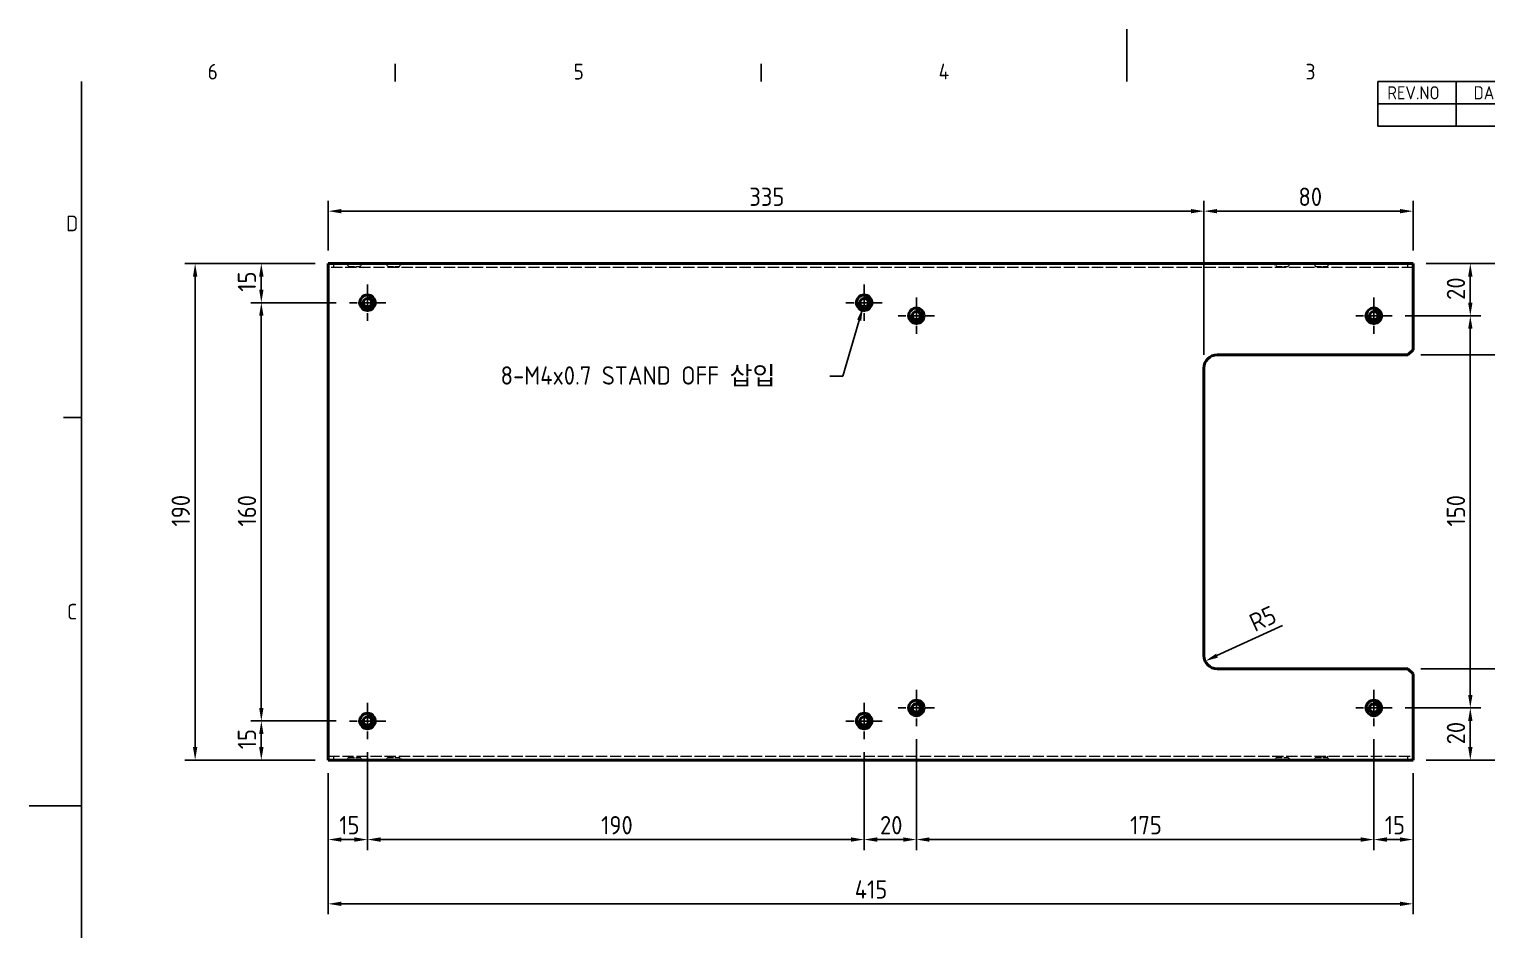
# Model space of a CAD drawing. Header units: millimetres. Extents: x 0 to 840, y 0 to 594.
# Drawn here: x 0 to 558, y 250 to 594 of the extents above; entities that cross this region are included whole.
import ezdxf

# ---------------------------------------------------------------- set-up
doc = ezdxf.new("R2010")
doc.units = ezdxf.units.MM
doc.header["$LTSCALE"] = 2
doc.linetypes.add('CHAIN', pattern=[0.3543, 0.2362, -0.0295, 0.0591, -0.0295])
doc.linetypes.add('DASHED', pattern=[0.2067, 0.1654, -0.0413])
doc.layers.get('0').update_dxf_attribs({"color": 3, "lineweight": 25})
for name, color, linetype, lineweight in [('가려진 것(ISO)', 2, 'DASHED', 18), ('가시적인 것(ISO)', 3, 'Continuous', 40), ('가시적인 좁은 것(ISO)', 3, 'Continuous', 35), ('경계(ISO)', 7, 'Continuous', 25), ('기호(ISO)', 5, 'Continuous', 25), ('중심 표식(ISO)', 1, 'Continuous', 25), ('치수(ISO)', 2, 'Continuous', 25)]:
    doc.layers.add(name, color=color, linetype=linetype, lineweight=lineweight)
doc.styles.add('ISO ProportionalPSTEK', font='isocp.shx')
doc.styles.add('문자 텍스트_PSTEK_POSCO', font='isocp.shx')
doc.styles.add('치수 텍스트_PSTEK_POSCO', font='isocp.shx')
doc.dimstyles.new('치수_PSTEK_POSCO', dxfattribs={"dimscale": 2, "dimtxt": 3.5, "dimasz": 2.5, "dimexe": 2, "dimexo": 2.5, "dimgap": 1, "dimtad": 1, "dimrnd": 1e-08, "dimdsep": 46, "dimtxsty": '치수 텍스트_PSTEK_POSCO', "dimcen": 0.09, "dimdle": 10, "dimclrd": 7, "dimclre": 7, "dimclrt": 2, "dimadec": 1, "dimazin": 2, "dimtfac": 1, "dimtmove": 0, "dimatfit": 3, "dimfxl": 0, "dimtolj": 1, "dimlwd": -1, "dimlwe": -1, "dimarcsym": 0})
doc.dimstyles.new('치수_PSTEK_POSCO$7', dxfattribs={"dimscale": 2, "dimtxt": 3.5, "dimasz": 2.5, "dimexe": 2, "dimexo": 2.5, "dimgap": 1, "dimtad": 1, "dimrnd": 1e-08, "dimdsep": 46, "dimtxsty": '치수 텍스트_PSTEK_POSCO', "dimcen": 0.09, "dimdle": 10, "dimclrd": 7, "dimclre": 7, "dimclrt": 2, "dimadec": 1, "dimazin": 2, "dimtfac": 1, "dimtmove": 0, "dimatfit": 3, "dimfxl": 0, "dimtolj": 1, "dimlwd": -1, "dimlwe": -1, "dimarcsym": 0})

# ---------------------------------------------------------------- blocks, each defined once
blk = doc.blocks.new('경계 Default Border')
at = {"layer": '경계(ISO)'}
for p, q in [((70, 287), (70, 290.4)), ((140, 287), (140, 290.4)), ((10, 222.75), (6.6, 222.75))]:
    blk.add_line(p, q, dxfattribs=at)
at = {"layer": '경계(ISO)', "flags": 128}
for points in [[(210, 297), (210, 287)], [(10, 10), (10, 287)], [(0, 148.5), (10, 148.5)]]:
    blk.add_lwpolyline(points, dxfattribs=at)
at = {"layer": '경계(ISO)', "color": 2, "char_height": 3, "attachment_point": 7, "style": '문자 텍스트_PSTEK_POSCO'}
for s, insert in [('6', (34.14, 287.37)), ('5', (104.14, 287.37)), ('4', (173.97, 287.4)), ('3', (244.17, 287.37)), ('D', (7.08, 258.35)), ('C', (7.24, 184.1))]:
    blk.add_mtext(s, dxfattribs=dict(at, insert=insert))
blk = doc.blocks.new('리비전 내역')
at = {"layer": '기호(ISO)'}
for p, q in [((258, 287), (410, 287)), ((258, 287), (258, 282.72)), ((273, 287), (273, 282.72)), ((288, 287), (288, 282.72)), ((365, 287), (365, 282.72)), ((380, 287), (380, 282.72)), ((395, 287), (395, 282.72)), ((410, 287), (410, 282.72)), ((258, 282.72), (410, 282.72)), ((258, 282.72), (258, 278.44)), ((273, 282.72), (273, 278.44)), ((288, 282.72), (288, 278.44)), ((365, 282.72), (365, 278.44)), ((380, 282.72), (380, 278.44)), ((395, 282.72), (395, 278.44)), ((410, 282.72), (410, 278.44)), ((258, 278.44), (410, 278.44))]:
    blk.add_line(p, q, dxfattribs=at)
at = {"layer": '기호(ISO)', "color": 2, "char_height": 2.5, "attachment_point": 7, "style": 'ISO ProportionalPSTEK'}
for s, insert in [('REV.NO', (259.79, 283.58)), ('DATE', (276.31, 283.58)), ('DESCRIPTION OF REVISION', (305.51, 283.58)), ('DRA.BY', (366.48, 283.58)), ('CH.BY', (382.86, 283.58)), ('APP.BY', (396.48, 283.58))]:
    blk.add_mtext(s, dxfattribs=dict(at, insert=insert))
blk = doc.blocks.new('*D23')
at = {"layer": 'Defpoints', "color": 0}
for p in [(114.44, 504.39), (63.5, 314.39), (114.44, 314.39)]:
    blk.add_point(p, dxfattribs=at)
at = {"layer": '치수(ISO)', "color": 7}
for p, q in [((109.44, 504.39), (59.5, 504.39)), ((63.5, 499.39), (63.5, 319.39)), ((109.44, 314.39), (59.5, 314.39))]:
    blk.add_line(p, q, dxfattribs=at)
for points in [[(62.67, 499.39), (64.34, 499.39), (63.5, 504.39)], [(62.67, 319.39), (64.34, 319.39), (63.5, 314.39)]]:
    blk.add_solid(points, dxfattribs=at)
at = {"layer": '치수(ISO)', "color": 2, "insert": (58, 403.77), "char_height": 7, "attachment_point": 4, "rotation": 90, "style": '치수 텍스트_PSTEK_POSCO'}
blk.add_mtext('\\A1;190', dxfattribs=at)
blk = doc.blocks.new('*D24')
at = {"layer": 'Defpoints', "color": 0}
for p in [(88.82, 489.39), (122.49, 489.39), (122.49, 329.39)]:
    blk.add_point(p, dxfattribs=at)
at = {"layer": '치수(ISO)', "color": 7}
for p, q in [((117.49, 489.39), (84.82, 489.39)), ((88.82, 334.39), (88.82, 484.39)), ((117.49, 329.39), (84.82, 329.39))]:
    blk.add_line(p, q, dxfattribs=at)
for points in [[(87.99, 484.39), (89.66, 484.39), (88.82, 489.39)], [(87.99, 334.39), (89.66, 334.39), (88.82, 329.39)]]:
    blk.add_solid(points, dxfattribs=at)
at = {"layer": '치수(ISO)', "color": 2, "insert": (83.32, 403.78), "char_height": 7, "attachment_point": 4, "rotation": 90, "style": '치수 텍스트_PSTEK_POSCO'}
blk.add_mtext('\\A1;160', dxfattribs=at)
blk = doc.blocks.new('*D25')
at = {"layer": 'Defpoints', "color": 0}
for p in [(114.44, 314.39), (529.44, 314.39), (114.44, 259.45)]:
    blk.add_point(p, dxfattribs=at)
at = {"layer": '치수(ISO)', "color": 7}
for p, q in [((114.44, 309.39), (114.44, 255.45)), ((529.44, 309.39), (529.44, 255.45)), ((524.44, 259.45), (119.44, 259.45))]:
    blk.add_line(p, q, dxfattribs=at)
for points in [[(119.44, 260.29), (119.44, 258.62), (114.44, 259.45)], [(524.44, 260.29), (524.44, 258.62), (529.44, 259.45)]]:
    blk.add_solid(points, dxfattribs=at)
at = {"layer": '치수(ISO)', "color": 2, "insert": (315.85, 264.95), "char_height": 7, "attachment_point": 4, "style": '치수 텍스트_PSTEK_POSCO'}
blk.add_mtext('\\A1;415', dxfattribs=at)
blk = doc.blocks.new('*D26')
at = {"layer": 'Defpoints', "color": 0}
for p in [(129.44, 322.44), (114.44, 314.39), (129.44, 284.04)]:
    blk.add_point(p, dxfattribs=at)
at = {"layer": '치수(ISO)', "color": 7}
for p, q in [((129.44, 317.44), (129.44, 280.04)), ((114.44, 309.39), (114.44, 280.04)), ((119.44, 284.04), (124.44, 284.04))]:
    blk.add_line(p, q, dxfattribs=at)
for points in [[(119.44, 284.88), (119.44, 283.21), (114.44, 284.04)], [(124.44, 284.88), (124.44, 283.21), (129.44, 284.04)]]:
    blk.add_solid(points, dxfattribs=at)
at = {"layer": '치수(ISO)', "color": 2, "insert": (118.65, 289.54), "char_height": 7, "attachment_point": 4, "style": '치수 텍스트_PSTEK_POSCO'}
blk.add_mtext('\\A1;15', dxfattribs=at)
blk = doc.blocks.new('*D27')
at = {"layer": 'Defpoints', "color": 0}
for p in [(129.44, 322.44), (319.44, 322.44), (319.44, 284.04)]:
    blk.add_point(p, dxfattribs=at)
at = {"layer": '치수(ISO)', "color": 7}
for p, q in [((129.44, 317.44), (129.44, 280.04)), ((319.44, 317.44), (319.44, 280.04)), ((134.44, 284.04), (314.44, 284.04))]:
    blk.add_line(p, q, dxfattribs=at)
for points in [[(134.44, 284.88), (134.44, 283.21), (129.44, 284.04)], [(314.44, 284.88), (314.44, 283.21), (319.44, 284.04)]]:
    blk.add_solid(points, dxfattribs=at)
at = {"layer": '치수(ISO)', "color": 2, "insert": (218.83, 289.54), "char_height": 7, "attachment_point": 4, "style": '치수 텍스트_PSTEK_POSCO'}
blk.add_mtext('\\A1;190', dxfattribs=at)
blk = doc.blocks.new('*D28')
at = {"layer": 'Defpoints', "color": 0}
for p in [(339.44, 327.44), (319.44, 322.44), (339.44, 284.04)]:
    blk.add_point(p, dxfattribs=at)
at = {"layer": '치수(ISO)', "color": 7}
for p, q in [((339.44, 322.44), (339.44, 280.04)), ((319.44, 317.44), (319.44, 280.04)), ((324.44, 284.04), (334.44, 284.04))]:
    blk.add_line(p, q, dxfattribs=at)
for points in [[(324.44, 284.88), (324.44, 283.21), (319.44, 284.04)], [(334.44, 284.88), (334.44, 283.21), (339.44, 284.04)]]:
    blk.add_solid(points, dxfattribs=at)
at = {"layer": '치수(ISO)', "color": 2, "insert": (325.5, 289.54), "char_height": 7, "attachment_point": 4, "style": '치수 텍스트_PSTEK_POSCO'}
blk.add_mtext('\\A1;20', dxfattribs=at)
blk = doc.blocks.new('*D29')
at = {"layer": 'Defpoints', "color": 0}
for p in [(339.44, 327.44), (514.44, 327.44), (514.44, 284.04)]:
    blk.add_point(p, dxfattribs=at)
at = {"layer": '치수(ISO)', "color": 7}
for p, q in [((339.44, 322.44), (339.44, 280.04)), ((514.44, 322.44), (514.44, 280.04)), ((344.44, 284.04), (509.44, 284.04))]:
    blk.add_line(p, q, dxfattribs=at)
for points in [[(344.44, 284.88), (344.44, 283.21), (339.44, 284.04)], [(509.44, 284.88), (509.44, 283.21), (514.44, 284.04)]]:
    blk.add_solid(points, dxfattribs=at)
at = {"layer": '치수(ISO)', "color": 2, "insert": (421.2, 289.54), "char_height": 7, "attachment_point": 4, "style": '치수 텍스트_PSTEK_POSCO'}
blk.add_mtext('\\A1;175', dxfattribs=at)
blk = doc.blocks.new('*D30')
at = {"layer": 'Defpoints', "color": 0}
for p in [(514.44, 327.44), (529.44, 314.39), (529.44, 284.04)]:
    blk.add_point(p, dxfattribs=at)
at = {"layer": '치수(ISO)', "color": 7}
for p, q in [((514.44, 322.44), (514.44, 280.04)), ((529.44, 309.39), (529.44, 280.04)), ((519.44, 284.04), (524.44, 284.04))]:
    blk.add_line(p, q, dxfattribs=at)
for points in [[(519.44, 284.88), (519.44, 283.21), (514.44, 284.04)], [(524.44, 284.88), (524.44, 283.21), (529.44, 284.04)]]:
    blk.add_solid(points, dxfattribs=at)
at = {"layer": '치수(ISO)', "color": 2, "insert": (518.65, 289.54), "char_height": 7, "attachment_point": 4, "style": '치수 텍스트_PSTEK_POSCO'}
blk.add_mtext('\\A1;15', dxfattribs=at)
blk = doc.blocks.new('*D31')
at = {"layer": 'Defpoints', "color": 0}
for p in [(527.44, 349.39), (574.28, 349.39), (529.44, 314.39)]:
    blk.add_point(p, dxfattribs=at)
at = {"layer": '치수(ISO)', "color": 7}
for p, q in [((532.44, 349.39), (578.28, 349.39)), ((574.28, 319.39), (574.28, 344.39)), ((534.44, 314.39), (578.28, 314.39))]:
    blk.add_line(p, q, dxfattribs=at)
for points in [[(573.45, 344.39), (575.11, 344.39), (574.28, 349.39)], [(573.45, 319.39), (575.11, 319.39), (574.28, 314.39)]]:
    blk.add_solid(points, dxfattribs=at)
at = {"layer": '치수(ISO)', "color": 2, "insert": (568.78, 327.89), "char_height": 7, "attachment_point": 4, "rotation": 90, "style": '치수 텍스트_PSTEK_POSCO'}
blk.add_mtext('\\A1;35', dxfattribs=at)
blk = doc.blocks.new('*D32')
at = {"layer": 'Defpoints', "color": 0}
for p in [(527.44, 469.39), (574.28, 469.39), (527.44, 349.39)]:
    blk.add_point(p, dxfattribs=at)
at = {"layer": '치수(ISO)', "color": 7}
for p, q in [((532.44, 469.39), (578.28, 469.39)), ((574.28, 354.39), (574.28, 464.39)), ((532.44, 349.39), (578.28, 349.39))]:
    blk.add_line(p, q, dxfattribs=at)
for points in [[(573.45, 464.39), (575.11, 464.39), (574.28, 469.39)], [(573.45, 354.39), (575.11, 354.39), (574.28, 349.39)]]:
    blk.add_solid(points, dxfattribs=at)
at = {"layer": '치수(ISO)', "color": 2, "insert": (568.78, 403.78), "char_height": 7, "attachment_point": 4, "rotation": 90, "style": '치수 텍스트_PSTEK_POSCO'}
blk.add_mtext('\\A1;120', dxfattribs=at)
blk = doc.blocks.new('*D33')
at = {"layer": 'Defpoints', "color": 0}
for p in [(529.44, 504.39), (574.28, 504.39), (527.44, 469.39)]:
    blk.add_point(p, dxfattribs=at)
at = {"layer": '치수(ISO)', "color": 7}
for p, q in [((534.44, 504.39), (578.28, 504.39)), ((574.28, 474.39), (574.28, 499.39)), ((532.44, 469.39), (578.28, 469.39))]:
    blk.add_line(p, q, dxfattribs=at)
for points in [[(573.45, 499.39), (575.11, 499.39), (574.28, 504.39)], [(573.45, 474.39), (575.11, 474.39), (574.28, 469.39)]]:
    blk.add_solid(points, dxfattribs=at)
at = {"layer": '치수(ISO)', "color": 2, "insert": (568.78, 482.89), "char_height": 7, "attachment_point": 4, "rotation": 90, "style": '치수 텍스트_PSTEK_POSCO'}
blk.add_mtext('\\A1;35', dxfattribs=at)
blk = doc.blocks.new('*D34')
at = {"layer": 'Defpoints', "color": 0}
for p in [(521.39, 484.39), (521.39, 334.39), (551.35, 334.39)]:
    blk.add_point(p, dxfattribs=at)
at = {"layer": '치수(ISO)', "color": 7}
for p, q in [((526.39, 484.39), (555.35, 484.39)), ((551.35, 479.39), (551.35, 339.39)), ((526.39, 334.39), (555.35, 334.39))]:
    blk.add_line(p, q, dxfattribs=at)
for points in [[(550.52, 479.39), (552.19, 479.39), (551.35, 484.39)], [(550.52, 339.39), (552.19, 339.39), (551.35, 334.39)]]:
    blk.add_solid(points, dxfattribs=at)
at = {"layer": '치수(ISO)', "color": 2, "insert": (545.85, 403.78), "char_height": 7, "attachment_point": 4, "rotation": 90, "style": '치수 텍스트_PSTEK_POSCO'}
blk.add_mtext('\\A1;150', dxfattribs=at)
blk = doc.blocks.new('*D35')
at = {"layer": 'Defpoints', "color": 0}
for p in [(521.39, 334.39), (551.35, 334.39), (529.44, 314.39)]:
    blk.add_point(p, dxfattribs=at)
at = {"layer": '치수(ISO)', "color": 7}
for p, q in [((526.39, 334.39), (555.35, 334.39)), ((551.35, 319.39), (551.35, 329.39)), ((534.44, 314.39), (555.35, 314.39))]:
    blk.add_line(p, q, dxfattribs=at)
for points in [[(550.52, 329.39), (552.19, 329.39), (551.35, 334.39)], [(550.52, 319.39), (552.19, 319.39), (551.35, 314.39)]]:
    blk.add_solid(points, dxfattribs=at)
at = {"layer": '치수(ISO)', "color": 2, "insert": (545.85, 320.45), "char_height": 7, "attachment_point": 4, "rotation": 90, "style": '치수 텍스트_PSTEK_POSCO'}
blk.add_mtext('\\A1;20', dxfattribs=at)
blk = doc.blocks.new('*D36')
at = {"layer": 'Defpoints', "color": 0}
for p in [(529.44, 504.39), (521.39, 484.39), (551.35, 484.39)]:
    blk.add_point(p, dxfattribs=at)
at = {"layer": '치수(ISO)', "color": 7}
for p, q in [((534.44, 504.39), (555.35, 504.39)), ((551.35, 499.39), (551.35, 489.39)), ((526.39, 484.39), (555.35, 484.39))]:
    blk.add_line(p, q, dxfattribs=at)
for points in [[(550.52, 499.39), (552.19, 499.39), (551.35, 504.39)], [(550.52, 489.39), (552.19, 489.39), (551.35, 484.39)]]:
    blk.add_solid(points, dxfattribs=at)
at = {"layer": '치수(ISO)', "color": 2, "insert": (545.85, 490.45), "char_height": 7, "attachment_point": 4, "rotation": 90, "style": '치수 텍스트_PSTEK_POSCO'}
blk.add_mtext('\\A1;20', dxfattribs=at)
blk = doc.blocks.new('*D37')
at = {"layer": 'Defpoints', "color": 0}
for p in [(449.44, 524.39), (529.44, 504.39), (449.44, 464.39)]:
    blk.add_point(p, dxfattribs=at)
at = {"layer": '치수(ISO)', "color": 7}
for p, q in [((449.44, 469.39), (449.44, 528.39)), ((524.44, 524.39), (454.44, 524.39)), ((529.44, 509.39), (529.44, 528.39))]:
    blk.add_line(p, q, dxfattribs=at)
for points in [[(454.44, 525.22), (454.44, 523.55), (449.44, 524.39)], [(524.44, 525.22), (524.44, 523.55), (529.44, 524.39)]]:
    blk.add_solid(points, dxfattribs=at)
at = {"layer": '치수(ISO)', "color": 2, "insert": (485.59, 529.89), "char_height": 7, "attachment_point": 4, "style": '치수 텍스트_PSTEK_POSCO'}
blk.add_mtext('\\A1;80', dxfattribs=at)
blk = doc.blocks.new('*D38')
at = {"layer": 'Defpoints', "color": 0}
for p in [(114.44, 524.39), (114.44, 504.39), (449.44, 464.39)]:
    blk.add_point(p, dxfattribs=at)
at = {"layer": '치수(ISO)', "color": 7}
for p, q in [((114.44, 509.39), (114.44, 528.39)), ((444.44, 524.39), (119.44, 524.39)), ((449.44, 469.39), (449.44, 528.39))]:
    blk.add_line(p, q, dxfattribs=at)
for points in [[(119.44, 525.22), (119.44, 523.55), (114.44, 524.39)], [(444.44, 525.22), (444.44, 523.55), (449.44, 524.39)]]:
    blk.add_solid(points, dxfattribs=at)
at = {"layer": '치수(ISO)', "color": 2, "insert": (275.5, 529.89), "char_height": 7, "attachment_point": 4, "style": '치수 텍스트_PSTEK_POSCO'}
blk.add_mtext('\\A1;335', dxfattribs=at)
blk = doc.blocks.new('*D39')
at = {"layer": 'Defpoints', "color": 0}
for p in [(122.49, 329.39), (88.82, 314.39), (114.44, 314.39)]:
    blk.add_point(p, dxfattribs=at)
at = {"layer": '치수(ISO)', "color": 7}
for p, q in [((117.49, 329.39), (84.82, 329.39)), ((88.82, 324.39), (88.82, 319.39)), ((109.44, 314.39), (84.82, 314.39))]:
    blk.add_line(p, q, dxfattribs=at)
for points in [[(87.99, 324.39), (89.66, 324.39), (88.82, 329.39)], [(87.99, 319.39), (89.66, 319.39), (88.82, 314.39)]]:
    blk.add_solid(points, dxfattribs=at)
at = {"layer": '치수(ISO)', "color": 2, "insert": (83.32, 318.59), "char_height": 7, "attachment_point": 4, "rotation": 90, "style": '치수 텍스트_PSTEK_POSCO'}
blk.add_mtext('\\A1;15', dxfattribs=at)
blk = doc.blocks.new('*D40')
at = {"layer": 'Defpoints', "color": 0}
for p in [(88.82, 504.39), (114.44, 504.39), (122.49, 489.39)]:
    blk.add_point(p, dxfattribs=at)
at = {"layer": '치수(ISO)', "color": 7}
for p, q in [((109.44, 504.39), (84.82, 504.39)), ((88.82, 494.39), (88.82, 499.39)), ((117.49, 489.39), (84.82, 489.39))]:
    blk.add_line(p, q, dxfattribs=at)
for points in [[(87.99, 499.39), (89.66, 499.39), (88.82, 504.39)], [(87.99, 494.39), (89.66, 494.39), (88.82, 489.39)]]:
    blk.add_solid(points, dxfattribs=at)
at = {"layer": '치수(ISO)', "color": 2, "insert": (83.32, 493.59), "char_height": 7, "attachment_point": 4, "rotation": 90, "style": '치수 텍스트_PSTEK_POSCO'}
blk.add_mtext('\\A1;15', dxfattribs=at)
blk = doc.blocks.new('*D41')
at = {"layer": 'Defpoints', "color": 0}
for p in [(449.9, 352.29), (454.44, 354.39)]:
    blk.add_point(p, dxfattribs=at)
at = {"layer": '치수(ISO)', "color": 7}
blk.add_line((479.52, 365.95), (454.44, 354.39), dxfattribs=at)
blk.add_solid([(454.1, 355.14), (454.79, 353.63), (449.9, 352.29)], dxfattribs=at)
at = {"layer": '치수(ISO)', "color": 2, "insert": (467.51, 366.47), "char_height": 7, "attachment_point": 4, "rotation": 24.7564, "style": '치수 텍스트_PSTEK_POSCO'}
blk.add_mtext('\\A1;R5', dxfattribs=at)

msp = doc.modelspace()

# ---------------------------------------------------------------- linework, layer by layer
at = {"layer": '가려진 것(ISO)', "ltscale": 13.037277}
for p, q in [((529.445, 502.887), (114.445, 502.887)), ((114.445, 315.887), (529.445, 315.887))]:
    msp.add_line(p, q, dxfattribs=at)
at = {"layer": '가려진 것(ISO)', "ltscale": 1.428422}
for p, q in [((116.445, 504.387), (116.445, 502.887)), ((527.445, 502.887), (527.445, 504.387)), ((116.445, 315.887), (116.445, 314.387)), ((527.445, 314.387), (527.445, 315.887))]:
    msp.add_line(p, q, dxfattribs=at)
at = {"layer": '가려진 것(ISO)', "ltscale": 1.481406}
for p, q in [((122.295, 503.287), (121.195, 504.387)), ((126.595, 503.287), (127.695, 504.387)), ((137.295, 503.287), (136.195, 504.387)), ((141.595, 503.287), (142.695, 504.387)), ((477.295, 503.287), (476.195, 504.387)), ((481.595, 503.287), (482.695, 504.387)), ((492.295, 503.287), (491.195, 504.387)), ((496.595, 503.287), (497.695, 504.387)), ((122.295, 315.487), (121.195, 314.387)), ((126.595, 315.487), (127.695, 314.387)), ((137.295, 315.487), (136.195, 314.387)), ((141.595, 315.487), (142.695, 314.387)), ((477.295, 315.487), (476.195, 314.387)), ((481.595, 315.487), (482.695, 314.387)), ((492.295, 315.487), (491.195, 314.387)), ((496.595, 315.487), (497.695, 314.387))]:
    msp.add_line(p, q, dxfattribs=at)
at = {"layer": '가려진 것(ISO)', "ltscale": 6.432465}
for p, q in [((122.295, 503.287), (126.595, 503.287)), ((137.295, 503.287), (141.595, 503.287)), ((477.295, 503.287), (481.595, 503.287)), ((492.295, 503.287), (496.595, 503.287)), ((122.295, 315.487), (126.595, 315.487)), ((137.295, 315.487), (141.595, 315.487)), ((477.295, 315.487), (481.595, 315.487)), ((492.295, 315.487), (496.595, 315.487))]:
    msp.add_line(p, q, dxfattribs=at)
at = {"layer": '가려진 것(ISO)', "ltscale": 0.380839}
for p, q in [((122.295, 503.287), (122.295, 502.887)), ((126.595, 503.287), (126.595, 502.887)), ((137.295, 503.287), (137.295, 502.887)), ((141.595, 503.287), (141.595, 502.887)), ((477.295, 503.287), (477.295, 502.887)), ((481.595, 503.287), (481.595, 502.887)), ((492.295, 503.287), (492.295, 502.887)), ((496.595, 503.287), (496.595, 502.887)), ((122.295, 315.887), (122.295, 315.487)), ((126.595, 315.887), (126.595, 315.487)), ((137.295, 315.887), (137.295, 315.487)), ((141.595, 315.887), (141.595, 315.487)), ((477.295, 315.887), (477.295, 315.487)), ((481.595, 315.887), (481.595, 315.487)), ((492.295, 315.887), (492.295, 315.487)), ((496.595, 315.887), (496.595, 315.487))]:
    msp.add_line(p, q, dxfattribs=at)
at = {"layer": '가시적인 것(ISO)'}
for p, q in [((114.445, 504.387), (529.445, 504.387)), ((114.445, 504.387), (114.445, 501.387)), ((529.445, 501.387), (529.445, 504.387)), ((114.445, 317.387), (114.445, 501.387)), ((529.445, 501.387), (529.445, 471.387)), ((454.445, 469.387), (527.445, 469.387)), ((529.445, 471.387), (527.445, 469.387)), ((449.445, 354.387), (449.445, 464.387)), ((527.445, 349.387), (454.445, 349.387)), ((527.445, 349.387), (529.445, 347.387)), ((529.445, 347.387), (529.445, 317.387)), ((114.445, 317.387), (114.445, 314.387)), ((529.445, 314.387), (114.445, 314.387)), ((529.445, 314.387), (529.445, 317.387))]:
    msp.add_line(p, q, dxfattribs=at)
for centre, radius in [((129.445, 489.387), 2.95), ((129.445, 489.387), 1.621), ((319.445, 489.387), 2.95), ((319.445, 489.387), 1.621), ((339.445, 484.387), 2.95), ((339.445, 484.387), 1.621), ((514.445, 484.387), 2.95), ((514.445, 484.387), 1.621), ((339.445, 334.387), 2.95), ((339.445, 334.387), 1.621), ((514.445, 334.387), 2.95), ((514.445, 334.387), 1.621), ((129.445, 329.387), 2.95), ((129.445, 329.387), 1.621), ((319.445, 329.387), 2.95), ((319.445, 329.387), 1.621)]:
    msp.add_circle(centre, radius, dxfattribs=at)
for centre, start, end in [((454.445, 464.387), 90, 180), ((454.445, 354.387), 180, 270)]:
    msp.add_arc(centre, 5, start, end, dxfattribs=at)
at = {"layer": '가시적인 좁은 것(ISO)'}
for centre in [(129.445, 489.387), (319.445, 489.387), (339.445, 484.387), (514.445, 484.387), (339.445, 334.387), (514.445, 334.387), (129.445, 329.387), (319.445, 329.387)]:
    msp.add_arc(centre, 2, 170, 80, dxfattribs=at)
at = {"layer": '중심 표식(ISO)', "linetype": 'CHAIN', "ltscale": 7.722792}
for p, q in [((129.445, 496.337), (129.445, 482.437)), ((319.445, 496.337), (319.445, 482.437)), ((339.445, 491.337), (339.445, 477.437)), ((514.445, 491.337), (514.445, 477.437)), ((136.395, 489.387), (122.495, 489.387)), ((326.395, 489.387), (312.495, 489.387)), ((346.395, 484.387), (332.495, 484.387)), ((521.395, 484.387), (507.495, 484.387)), ((339.445, 341.337), (339.445, 327.437)), ((514.445, 341.337), (514.445, 327.437)), ((129.445, 336.337), (129.445, 322.437)), ((319.445, 336.337), (319.445, 322.437)), ((136.395, 329.387), (122.495, 329.387)), ((326.395, 329.387), (312.495, 329.387)), ((346.395, 334.387), (332.495, 334.387)), ((521.395, 334.387), (507.495, 334.387))]:
    msp.add_line(p, q, dxfattribs=at)

# ---------------------------------------------------------------- block references
at = {"xscale": 2, "yscale": 2, "zscale": 2}
msp.add_blockref('경계 Default Border', (0, 0), dxfattribs=at)
at = {"layer": '기호(ISO)', "xscale": 2, "yscale": 2, "zscale": 2}
msp.add_blockref('리비전 내역', (0, 0), dxfattribs=at)

# ---------------------------------------------------------------- texts
at = {"layer": '기호(ISO)', "color": 2, "insert": (180.365, 461.226), "char_height": 7, "width": 123.98201, "attachment_point": 4, "line_spacing_factor": 0.6125, "style": '치수 텍스트_PSTEK_POSCO'}
msp.add_mtext('{8-M4x0.7 STAND OFF 삽입}', dxfattribs=at)

# ---------------------------------------------------------------- dimensions: what is measured, and where the dimension line sits
at = {"layer": '치수(ISO)', "color": 7}
for base, p1, p2, picture, middle in [((114.445, 524.387), (449.445, 464.387), (114.445, 504.387), '*D38', (281.945, 524.387)), ((449.445, 524.387), (529.445, 504.387), (449.445, 464.387), '*D37', (489.445, 524.387))]:
    dim = msp.add_linear_dim(base=base, p1=p1, p2=p2, dimstyle='치수_PSTEK_POSCO', override={"dimdec": 2, "dimtp": 0, "dimtm": 0, "dimtdec": 2, "dimtofl": 0, "dimatfit": 1}, dxfattribs=at)
    dim.commit()
    dim.dimension.update_dxf_attribs({"geometry": picture, "text_midpoint": middle, "dimtype": 160})
for base, p1, p2, angle, picture, middle in [((63.503, 314.387), (114.445, 504.387), (114.445, 314.387), 270, '*D23', (63.503, 409.387)), ((88.822, 504.387), (122.495, 489.387), (114.445, 504.387), 90, '*D40', (88.822, 496.887)), ((551.353, 484.387), (529.445, 504.387), (521.395, 484.387), 270, '*D36', (551.353, 494.387)), ((574.279, 504.387), (527.445, 469.387), (529.445, 504.387), 270, '*D33', (574.279, 486.887)), ((88.822, 489.387), (122.495, 329.387), (122.495, 489.387), 90, '*D24', (88.822, 409.387)), ((551.353, 334.387), (521.395, 484.387), (521.395, 334.387), 90, '*D34', (551.353, 409.387)), ((574.279, 469.387), (527.445, 349.387), (527.445, 469.387), 90, '*D32', (574.279, 409.387)), ((574.279, 349.387), (529.445, 314.387), (527.445, 349.387), 90, '*D31', (574.279, 331.887)), ((88.822, 314.387), (122.495, 329.387), (114.445, 314.387), 90, '*D39', (88.822, 321.887)), ((551.353, 334.387), (529.445, 314.387), (521.395, 334.387), 90, '*D35', (551.353, 324.387)), ((339.445, 284.042), (319.445, 322.437), (339.445, 327.437), 180, '*D28', (329.445, 284.042)), ((514.445, 284.042), (339.445, 327.437), (514.445, 327.437), 180, '*D29', (426.945, 284.042)), ((529.445, 284.042), (514.445, 327.437), (529.445, 314.387), 180, '*D30', (521.945, 284.042)), ((129.445, 284.042), (114.445, 314.387), (129.445, 322.437), 180, '*D26', (121.945, 284.042)), ((319.445, 284.042), (129.445, 322.437), (319.445, 322.437), 180, '*D27', (224.445, 284.042)), ((114.445, 259.452), (529.445, 314.387), (114.445, 314.387), 180, '*D25', (321.945, 259.452))]:
    dim = msp.add_linear_dim(base=base, p1=p1, p2=p2, angle=angle, dimstyle='치수_PSTEK_POSCO', override={"dimdec": 2, "dimtp": 0, "dimtm": 0, "dimtdec": 2, "dimtofl": 0, "dimatfit": 1}, dxfattribs=at)
    dim.commit()
    dim.dimension.update_dxf_attribs({"geometry": picture, "text_midpoint": middle, "dimtype": 160})
dim = msp.add_radius_dim(center=(454.445, 354.387), mpoint=(449.904, 352.293), dimstyle='치수_PSTEK_POSCO', override={"dimdec": 2, "dimcen": 0, "dimtp": 0, "dimtm": 0, "dimtdec": 2, "dimtofl": 0}, dxfattribs=at)
dim.commit()
dim.dimension.update_dxf_attribs({"geometry": '*D41', "text_midpoint": (473.755, 363.292), "dimtype": 164})

# ---------------------------------------------------------------- leaders
at = {"layer": '기호(ISO)', "color": 7, "annotation_type": 0, "has_hookline": 1, "hookline_direction": 1, "text_width": 107.268}
msp.add_leader([(318.927, 487.455), (311.347, 461.226), (306.347, 461.226)], dimstyle='치수_PSTEK_POSCO$7', override={"dimtad": 0}, dxfattribs=at)

doc.saveas('drawing.dxf')
